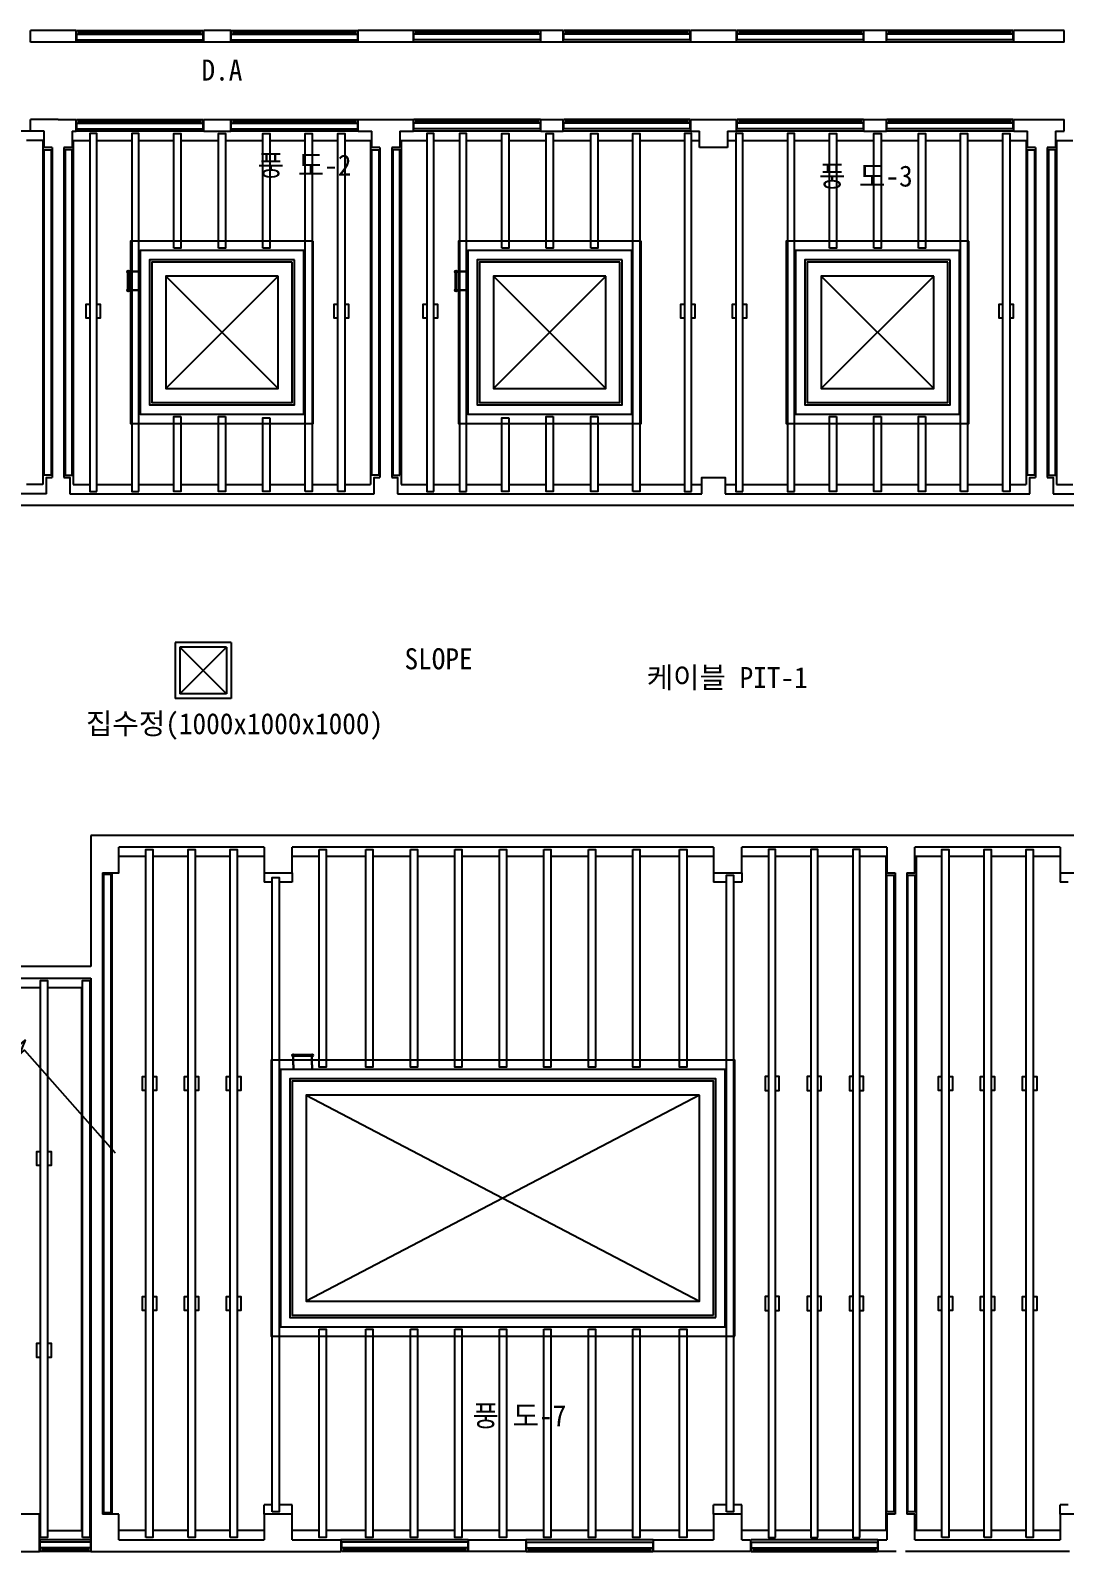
# Model space of a CAD drawing. Header units: millimetres. Extents: x 441907 to 561307, y -193154 to -97320.
# Drawn here: x 498714 to 520799, y -175308 to -142808 of the extents above; entities that cross this region are included whole.
import ezdxf
from ezdxf.enums import TextEntityAlignment as Align

# ---------------------------------------------------------------- set-up
doc = ezdxf.new("R2010")
doc.units = ezdxf.units.MM
doc.layers.add('TZ-BASE', color=253, linetype='Continuous')
doc.styles.get("Standard").update_dxf_attribs({"font": 'GulimChe.ttf'})

msp = doc.modelspace()

# ---------------------------------------------------------------- linework, layer by layer
at = {"layer": 'TZ-BASE'}
for p, q in [((499694.2, -142808.2), (498714.2, -142808.2)), ((498714.2, -143058.2), (498714.2, -142808.2)), ((499694.2, -143058.2), (499694.2, -142808.2)), ((499704.2, -142808.2, 0.3), (502404.2, -142808.2, 0.3)), ((499704.2, -143008.2, 0.3), (499704.2, -142808.2, 0.3)), ((499704.2, -142888.2, 0.3), (502404.2, -142888.2, 0.3)), ((499754.2, -142888.2, 0.3), (499754.2, -142808.2, 0.3)), ((499754.2, -142826.2, 0.3), (502354.2, -142826.2, 0.3)), ((499754.2, -142831.2, 0.3), (502354.2, -142831.2, 0.3)), ((499754.2, -142869.2, 0.3), (502354.2, -142869.2, 0.3)), ((502354.2, -142888.2, 0.3), (502354.2, -142808.2, 0.3)), ((502404.2, -143008.2, 0.3), (502404.2, -142808.2, 0.3)), ((502994.2, -142808.2), (502414.2, -142808.2)), ((502414.2, -143058.2), (502414.2, -142808.2)), ((502994.2, -143058.2), (502994.2, -142808.2)), ((503004.2, -142808.2, 0.3), (505704.2, -142808.2, 0.3)), ((503004.2, -143008.2, 0.3), (503004.2, -142808.2, 0.3)), ((503004.2, -142888.2, 0.3), (505704.2, -142888.2, 0.3)), ((503054.2, -142888.2, 0.3), (503054.2, -142808.2, 0.3)), ((503054.2, -142826.2, 0.3), (505654.2, -142826.2, 0.3)), ((503054.2, -142831.2, 0.3), (505654.2, -142831.2, 0.3)), ((503054.2, -142869.2, 0.3), (505654.2, -142869.2, 0.3)), ((505654.2, -142888.2, 0.3), (505654.2, -142808.2, 0.3)), ((505704.2, -143008.2, 0.3), (505704.2, -142808.2, 0.3)), ((506894.2, -142808.2), (505714.2, -142808.2)), ((505714.2, -143058.2), (505714.2, -142808.2)), ((506894.2, -143058.2), (506894.2, -142808.2)), ((509604.2, -142808.2, 0.3), (506904.2, -142808.2, 0.3)), ((506904.2, -143008.2, 0.3), (506904.2, -142808.2, 0.3)), ((509604.2, -142888.2, 0.3), (506904.2, -142888.2, 0.3)), ((506954.2, -142888.2, 0.3), (506954.2, -142808.2, 0.3)), ((509554.2, -142826.2, 0.3), (506954.2, -142826.2, 0.3)), ((509554.2, -142831.2, 0.3), (506954.2, -142831.2, 0.3)), ((509554.2, -142869.2, 0.3), (506954.2, -142869.2, 0.3)), ((509554.2, -142888.2, 0.3), (509554.2, -142808.2, 0.3)), ((509604.2, -143008.2, 0.3), (509604.2, -142808.2, 0.3)), ((510094.2, -142808.2), (509614.2, -142808.2)), ((509614.2, -143058.2), (509614.2, -142808.2)), ((510094.2, -143058.2), (510094.2, -142808.2)), ((512804.2, -142808.2, 0.3), (510104.2, -142808.2, 0.3)), ((510104.2, -143008.2, 0.3), (510104.2, -142808.2, 0.3)), ((512804.2, -142888.2, 0.3), (510104.2, -142888.2, 0.3)), ((510154.2, -142888.2, 0.3), (510154.2, -142808.2, 0.3)), ((512754.2, -142826.2, 0.3), (510154.2, -142826.2, 0.3)), ((512754.2, -142831.2, 0.3), (510154.2, -142831.2, 0.3)), ((512754.2, -142869.2, 0.3), (510154.2, -142869.2, 0.3)), ((512754.2, -142888.2, 0.3), (512754.2, -142808.2, 0.3)), ((512804.2, -143008.2, 0.3), (512804.2, -142808.2, 0.3)), ((513794.2, -142808.2), (512814.2, -142808.2)), ((512814.2, -143058.2), (512814.2, -142808.2)), ((513794.2, -143058.2), (513794.2, -142808.2)), ((516504.2, -142808.2, 0.3), (513804.2, -142808.2, 0.3)), ((513804.2, -143008.2, 0.3), (513804.2, -142808.2, 0.3)), ((516504.2, -142888.2, 0.3), (513804.2, -142888.2, 0.3)), ((513854.2, -142888.2, 0.3), (513854.2, -142808.2, 0.3)), ((516454.2, -142826.2, 0.3), (513854.2, -142826.2, 0.3)), ((516454.2, -142831.2, 0.3), (513854.2, -142831.2, 0.3)), ((516454.2, -142869.2, 0.3), (513854.2, -142869.2, 0.3)), ((516454.2, -142888.2, 0.3), (516454.2, -142808.2, 0.3)), ((516504.2, -143008.2, 0.3), (516504.2, -142808.2, 0.3)), ((516994.2, -142808.2), (516514.2, -142808.2)), ((516514.2, -143058.2), (516514.2, -142808.2)), ((516994.2, -143058.2), (516994.2, -142808.2)), ((519704.2, -142808.2, 0.3), (517004.2, -142808.2, 0.3)), ((517004.2, -143008.2, 0.3), (517004.2, -142808.2, 0.3)), ((519704.2, -142888.2, 0.3), (517004.2, -142888.2, 0.3)), ((517054.2, -142888.2, 0.3), (517054.2, -142808.2, 0.3)), ((519654.2, -142826.2, 0.3), (517054.2, -142826.2, 0.3)), ((519654.2, -142831.2, 0.3), (517054.2, -142831.2, 0.3)), ((519654.2, -142869.2, 0.3), (517054.2, -142869.2, 0.3)), ((519654.2, -142888.2, 0.3), (519654.2, -142808.2, 0.3)), ((519704.2, -143008.2, 0.3), (519704.2, -142808.2, 0.3)), ((520794.2, -142808.2), (519714.2, -142808.2)), ((519714.2, -143058.2), (519714.2, -142808.2)), ((520794.2, -143058.2), (520794.2, -142808.2)), ((499304.2, -143058.2), (498714.2, -143058.2)), ((499694.2, -143058.2), (499304.2, -143058.2)), ((502414.2, -143058.2), (499694.2, -143058.2)), ((499704.2, -143008.2, 0.3), (502404.2, -143008.2, 0.3)), ((502994.2, -143058.2), (502414.2, -143058.2)), ((505714.2, -143058.2), (502994.2, -143058.2)), ((503004.2, -143008.2, 0.3), (505704.2, -143008.2, 0.3)), ((506304.2, -143058.2), (505714.2, -143058.2)), ((506894.2, -143058.2), (506304.2, -143058.2)), ((509604.2, -143008.2, 0.3), (506904.2, -143008.2, 0.3)), ((509614.2, -143058.2), (506904.2, -143058.2, 0.3)), ((510094.2, -143058.2), (509614.2, -143058.2)), ((512814.2, -143058.2), (510094.2, -143058.2)), ((512804.2, -143008.2, 0.3), (510104.2, -143008.2, 0.3)), ((513794.2, -143058.2), (512814.2, -143058.2)), ((516514.2, -143058.2), (513794.2, -143058.2)), ((516504.2, -143008.2, 0.3), (513804.2, -143008.2, 0.3)), ((516994.2, -143058.2), (516514.2, -143058.2)), ((519704.2, -143008.2, 0.3), (517004.2, -143008.2, 0.3)), ((519714.2, -143058.2), (517004.2, -143058.2, 0.3)), ((520304.2, -143058.2), (519714.2, -143058.2)), ((520794.2, -143058.2), (520304.2, -143058.2)), ((499304.2, -144708.2), (498714.2, -144708.2)), ((498714.2, -144958.2), (498714.2, -144708.2)), ((499304.2, -144708.2), (499694.2, -144708.2)), ((499694.2, -144958.2), (499694.2, -144708.2)), ((499704.2, -144708.2, 0.3), (502404.2, -144708.2, 0.3)), ((499704.2, -144908.2, 0.3), (499704.2, -144708.2, 0.3)), ((499704.2, -144788.2, 0.3), (502404.2, -144788.2, 0.3)), ((499704.2, -144908.2, 0.3), (502404.2, -144908.2, 0.3)), ((499754.2, -144788.2, 0.3), (499754.2, -144708.2, 0.3)), ((499754.2, -144726.2, 0.3), (502354.2, -144726.2, 0.3)), ((499754.2, -144731.2, 0.3), (502354.2, -144731.2, 0.3)), ((499754.2, -144769.2, 0.3), (502354.2, -144769.2, 0.3)), ((502354.2, -144788.2, 0.3), (502354.2, -144708.2, 0.3)), ((502404.2, -144908.2, 0.3), (502404.2, -144708.2, 0.3)), ((502414.2, -144708.2), (502994.2, -144708.2)), ((502414.2, -144958.2), (502414.2, -144708.2)), ((502994.2, -144958.2), (502994.2, -144708.2)), ((503004.2, -144708.2, 0.3), (505704.2, -144708.2, 0.3)), ((503004.2, -144908.2, 0.3), (503004.2, -144708.2, 0.3)), ((503004.2, -144788.2, 0.3), (505704.2, -144788.2, 0.3)), ((503004.2, -144908.2, 0.3), (505704.2, -144908.2, 0.3)), ((503054.2, -144788.2, 0.3), (503054.2, -144708.2, 0.3)), ((503054.2, -144726.2, 0.3), (505654.2, -144726.2, 0.3)), ((503054.2, -144731.2, 0.3), (505654.2, -144731.2, 0.3)), ((503054.2, -144769.2, 0.3), (505654.2, -144769.2, 0.3)), ((505654.2, -144788.2, 0.3), (505654.2, -144708.2, 0.3)), ((505704.2, -144908.2, 0.3), (505704.2, -144708.2, 0.3)), ((505714.2, -144708.2), (506304.2, -144708.2)), ((505714.2, -144958.2), (505714.2, -144708.2)), ((506304.2, -144708.2), (506894.2, -144708.2)), ((506894.2, -144958.2), (506894.2, -144708.2)), ((509604.2, -144708.2, 0.3), (506904.2, -144708.2, 0.3)), ((506904.2, -144908.2, 0.3), (506904.2, -144708.2, 0.3)), ((509604.2, -144788.2, 0.3), (506904.2, -144788.2, 0.3)), ((509604.2, -144908.2, 0.3), (506904.2, -144908.2, 0.3)), ((506954.2, -144788.2, 0.3), (506954.2, -144708.2, 0.3)), ((509554.2, -144726.2, 0.3), (506954.2, -144726.2, 0.3)), ((509554.2, -144731.2, 0.3), (506954.2, -144731.2, 0.3)), ((509554.2, -144769.2, 0.3), (506954.2, -144769.2, 0.3)), ((509554.2, -144788.2, 0.3), (509554.2, -144708.2, 0.3)), ((509604.2, -144908.2, 0.3), (509604.2, -144708.2, 0.3)), ((509614.2, -144708.2), (510094.2, -144708.2)), ((509614.2, -144958.2), (509614.2, -144708.2)), ((510094.2, -144958.2), (510094.2, -144708.2)), ((512804.2, -144708.2, 0.3), (510104.2, -144708.2, 0.3)), ((510104.2, -144908.2, 0.3), (510104.2, -144708.2, 0.3)), ((512804.2, -144788.2, 0.3), (510104.2, -144788.2, 0.3)), ((512804.2, -144908.2, 0.3), (510104.2, -144908.2, 0.3)), ((510154.2, -144788.2, 0.3), (510154.2, -144708.2, 0.3)), ((512754.2, -144726.2, 0.3), (510154.2, -144726.2, 0.3)), ((512754.2, -144731.2, 0.3), (510154.2, -144731.2, 0.3)), ((512754.2, -144769.2, 0.3), (510154.2, -144769.2, 0.3)), ((512754.2, -144788.2, 0.3), (512754.2, -144708.2, 0.3)), ((512804.2, -144908.2, 0.3), (512804.2, -144708.2, 0.3)), ((512814.2, -144708.2), (513794.2, -144708.2)), ((512814.2, -144958.2), (512814.2, -144708.2)), ((513794.2, -144958.2), (513794.2, -144708.2)), ((516504.2, -144708.2, 0.3), (513804.2, -144708.2, 0.3)), ((513804.2, -144908.2, 0.3), (513804.2, -144708.2, 0.3)), ((516504.2, -144788.2, 0.3), (513804.2, -144788.2, 0.3)), ((516504.2, -144908.2, 0.3), (513804.2, -144908.2, 0.3)), ((513854.2, -144788.2, 0.3), (513854.2, -144708.2, 0.3)), ((516454.2, -144726.2, 0.3), (513854.2, -144726.2, 0.3)), ((516454.2, -144731.2, 0.3), (513854.2, -144731.2, 0.3)), ((516454.2, -144769.2, 0.3), (513854.2, -144769.2, 0.3)), ((516454.2, -144788.2, 0.3), (516454.2, -144708.2, 0.3)), ((516504.2, -144908.2, 0.3), (516504.2, -144708.2, 0.3)), ((516514.2, -144708.2), (516994.2, -144708.2)), ((516514.2, -144958.2), (516514.2, -144708.2)), ((516994.2, -144958.2), (516994.2, -144708.2)), ((519704.2, -144708.2, 0.3), (517004.2, -144708.2, 0.3)), ((517004.2, -144908.2, 0.3), (517004.2, -144708.2, 0.3)), ((519704.2, -144788.2, 0.3), (517004.2, -144788.2, 0.3)), ((519704.2, -144908.2, 0.3), (517004.2, -144908.2, 0.3)), ((517054.2, -144788.2, 0.3), (517054.2, -144708.2, 0.3)), ((519654.2, -144726.2, 0.3), (517054.2, -144726.2, 0.3)), ((519654.2, -144731.2, 0.3), (517054.2, -144731.2, 0.3)), ((519654.2, -144769.2, 0.3), (517054.2, -144769.2, 0.3)), ((519654.2, -144788.2, 0.3), (519654.2, -144708.2, 0.3)), ((519704.2, -144908.2, 0.3), (519704.2, -144708.2, 0.3)), ((519714.2, -144708.2), (520304.2, -144708.2)), ((519714.2, -144958.2), (519714.2, -144708.2)), ((520304.2, -144708.2), (520794.2, -144708.2)), ((520604.2, -144708.2), (520794.2, -144708.2)), ((520794.2, -144958.2), (520794.2, -144708.2)), ((498714.2, -144958.2), (495994.2, -144958.2)), ((498979.2, -145158.2), (498629.2, -145158.2)), ((499004.2, -144958.2), (498714.2, -144958.2)), ((498979.2, -145158.2), (498979.2, -152508.2)), ((499004.2, -145308.2), (499004.2, -144958.2)), ((499604.2, -144958.2), (499694.2, -144958.2)), ((499604.2, -144958.2), (499604.2, -145308.2)), ((499629.2, -145158.2), (499629.2, -152508.2)), ((499629.2, -145158.2), (499979.2, -145158.2)), ((502414.2, -144958.2), (499694.2, -144958.2)), ((500129.2, -145158.2), (500879.2, -145158.2)), ((501029.2, -145158.2), (501779.2, -145158.2)), ((501929.2, -145158.2), (502729.2, -145158.2)), ((502414.2, -144958.2), (502994.2, -144958.2)), ((502879.2, -145158.2), (503679.2, -145158.2)), ((505714.2, -144958.2), (502994.2, -144958.2)), ((503829.2, -145158.2), (504579.2, -145158.2)), ((504729.2, -145158.2), (505279.2, -145158.2)), ((505429.2, -145158.2), (506004.2, -145158.2)), ((505714.2, -144958.2), (506004.2, -144958.2)), ((505979.2, -145158.2), (505979.2, -152508.2)), ((506004.2, -145308.2), (506004.2, -144958.2)), ((506604.2, -144958.2), (506894.2, -144958.2)), ((506604.2, -144958.2), (506604.2, -145308.2)), ((506604.2, -145158.2), (507179.2, -145158.2)), ((506629.2, -145158.2), (506629.2, -152508.2)), ((509614.2, -144958.2), (506894.2, -144958.2)), ((507329.2, -145158.2), (507879.2, -145158.2)), ((508029.2, -145158.2), (508779.2, -145158.2)), ((508929.2, -145158.2), (509729.2, -145158.2)), ((509614.2, -144958.2), (510094.2, -144958.2)), ((509879.2, -145158.2), (510679.2, -145158.2)), ((512814.2, -144958.2), (510094.2, -144958.2)), ((510829.2, -145158.2), (511579.2, -145158.2)), ((511729.2, -145158.2), (512679.2, -145158.2)), ((512814.2, -144958.2), (513004.2, -144958.2)), ((512829.2, -145158.2), (513004.2, -145158.2)), ((513004.2, -145308.2), (513004.2, -144958.2)), ((513604.2, -144958.2), (513794.2, -144958.2)), ((513604.2, -144958.2), (513604.2, -145308.2)), ((513604.2, -145158.2), (513779.2, -145158.2)), ((516514.2, -144958.2), (513779.2, -144958.2)), ((513929.2, -145158.2), (514879.2, -145158.2)), ((515029.2, -145158.2), (515779.2, -145158.2)), ((515929.2, -145158.2), (516729.2, -145158.2)), ((516514.2, -144958.2), (516994.2, -144958.2)), ((516879.2, -145158.2), (517679.2, -145158.2)), ((519714.2, -144958.2), (517004.2, -144958.2, 0.3)), ((517829.2, -145158.2), (518579.2, -145158.2)), ((518729.2, -145158.2), (519479.2, -145158.2)), ((519629.2, -145158.2), (519979.2, -145158.2)), ((519714.2, -144958.2), (520004.2, -144958.2)), ((519979.2, -145158.2), (519979.2, -152508.2)), ((520004.2, -145308.2), (520004.2, -144958.2)), ((520604.2, -144958.2), (520794.2, -144958.2)), ((520604.2, -144958.2), (520604.2, -145308.2)), ((520629.2, -145158.2), (520629.2, -152508.2)), ((520629.2, -145158.2), (520979.2, -145158.2)), ((499179.2, -145308.2), (499004.2, -145308.2)), ((499179.2, -145308.2), (499179.2, -152358.2)), ((499429.2, -145308.2), (499429.2, -152358.2)), ((499604.2, -145308.2), (499429.2, -145308.2)), ((506179.2, -145308.2), (506004.2, -145308.2)), ((506179.2, -145308.2), (506179.2, -152358.2)), ((506429.2, -145308.2), (506429.2, -152358.2)), ((506604.2, -145308.2), (506429.2, -145308.2)), ((513604.2, -145308.2), (513004.2, -145308.2)), ((520179.2, -145308.2), (520004.2, -145308.2)), ((520179.2, -145308.2), (520179.2, -152358.2)), ((520429.2, -145308.2), (520429.2, -152358.2)), ((520604.2, -145308.2), (520429.2, -145308.2)), ((500790.7, -148339.5), (500790.7, -147982.8)), ((500815.7, -148339.5), (500815.7, -147982.8)), ((501053.2, -147958.2), (500828, -147958.2)), ((501053.2, -147964.2), (500828, -147964.2)), ((501604.2, -150458.2), (504004.2, -148058.2)), ((504004.2, -150458.2), (501604.2, -148058.2)), ((507790.7, -148339.5), (507790.7, -147982.8)), ((507815.7, -148339.5), (507815.7, -147982.8)), ((508053.2, -147958.2), (507828, -147958.2)), ((508053.2, -147964.2), (507828, -147964.2)), ((508604.2, -150458.2), (511004.2, -148058.2)), ((511004.2, -150458.2), (508604.2, -148058.2)), ((515604.2, -150458.2), (518004.2, -148058.2)), ((518004.2, -150458.2), (515604.2, -148058.2)), ((501053.2, -148358.2), (500828, -148358.2)), ((501053.2, -148364.2), (500828, -148364.2)), ((508053.2, -148358.2), (507828, -148358.2)), ((508053.2, -148364.2), (507828, -148364.2)), ((499054.2, -152708.2), (492554.2, -152708.2)), ((498979.2, -152508.2), (498629.2, -152508.2)), ((499554.2, -152708.2), (506054.2, -152708.2)), ((499629.2, -152508.2), (499979.2, -152508.2)), ((500129.2, -152508.2), (500879.2, -152508.2)), ((501029.2, -152508.2), (501779.2, -152508.2)), ((501929.2, -152508.2), (502729.2, -152508.2)), ((502879.2, -152508.2), (503679.2, -152508.2)), ((503829.2, -152508.2), (504579.2, -152508.2)), ((504729.2, -152508.2), (505279.2, -152508.2)), ((505429.2, -152508.2), (505979.2, -152508.2)), ((506554.2, -152708.2), (513054.2, -152708.2)), ((506629.2, -152508.2), (507179.2, -152508.2)), ((507329.2, -152508.2), (507879.2, -152508.2)), ((508029.2, -152508.2), (508779.2, -152508.2)), ((508929.2, -152508.2), (509729.2, -152508.2)), ((509879.2, -152508.2), (510679.2, -152508.2)), ((510829.2, -152508.2), (511579.2, -152508.2)), ((511729.2, -152508.2), (512679.2, -152508.2)), ((512829.2, -152508.2), (513054.2, -152508.2)), ((513554.2, -152508.2), (513779.2, -152508.2)), ((513554.2, -152708.2), (520054.2, -152708.2)), ((513929.2, -152508.2), (514879.2, -152508.2)), ((515029.2, -152508.2), (515779.2, -152508.2)), ((515929.2, -152508.2), (516729.2, -152508.2)), ((516879.2, -152508.2), (517679.2, -152508.2)), ((517829.2, -152508.2), (518579.2, -152508.2)), ((518729.2, -152508.2), (519479.2, -152508.2)), ((519629.2, -152508.2), (519979.2, -152508.2)), ((520554.2, -152708.2), (527054.2, -152708.2)), ((520629.2, -152508.2), (520979.2, -152508.2)), ((534354.2, -152958.2), (485054.2, -152958.2)), ((501804.2, -155883.2), (501804.2, -157083.2)), ((503004.2, -155883.2), (501804.2, -155883.2)), ((501904.2, -155983.2), (501904.2, -156983.2)), ((502904.2, -155983.2), (501904.2, -155983.2)), ((502904.2, -156983.2), (501904.2, -155983.2)), ((502904.2, -155983.2), (501904.2, -156983.2)), ((502904.2, -155983.2), (502904.2, -156983.2)), ((503004.2, -155883.2), (503004.2, -157083.2)), ((503004.2, -157083.2), (501804.2, -157083.2)), ((502904.2, -156983.2), (501904.2, -156983.2)), ((534354.2, -160008.2), (500004.2, -160008.2)), ((500004.2, -160008.2), (500004.2, -162808.2)), ((503704.2, -160258.2), (500604.2, -160258.2)), ((501179.2, -160458.2), (500604.2, -160458.2)), ((502079.2, -160458.2), (501329.2, -160458.2)), ((502979.2, -160458.2), (502229.2, -160458.2)), ((503704.2, -160458.2), (503129.2, -160458.2)), ((513304.2, -160258.2), (504304.2, -160258.2)), ((504879.2, -160458.2), (504304.2, -160458.2)), ((505879.2, -160458.2), (505029.2, -160458.2)), ((506829.2, -160458.2), (506029.2, -160458.2)), ((507779.2, -160458.2), (506979.2, -160458.2)), ((508729.2, -160458.2), (507929.2, -160458.2)), ((509679.2, -160458.2), (508879.2, -160458.2)), ((510629.2, -160458.2), (509829.2, -160458.2)), ((511579.2, -160458.2), (510779.2, -160458.2)), ((512579.2, -160458.2), (511729.2, -160458.2)), ((513304.2, -160458.2), (512729.2, -160458.2)), ((517004.2, -160258.2), (513904.2, -160258.2)), ((514479.2, -160458.2), (513904.2, -160458.2)), ((515379.2, -160458.2), (514629.2, -160458.2)), ((516279.2, -160458.2), (515529.2, -160458.2)), ((517004.2, -160458.2), (516429.2, -160458.2)), ((516979.2, -160458.2), (516979.2, -174858.2)), ((520704.2, -160258.2), (517604.2, -160258.2)), ((518179.2, -160458.2), (517604.2, -160458.2)), ((517627.2, -160458.2), (517627.2, -174858.2)), ((519079.2, -160458.2), (518329.2, -160458.2)), ((519979.2, -160458.2), (519229.2, -160458.2)), ((520704.2, -160458.2), (520129.2, -160458.2)), ((500254.2, -160808.2), (500254.2, -174508.2)), ((500454.2, -160808.2), (500454.2, -174508.2)), ((503704.2, -160808.2), (503704.2, -161008.2)), ((504304.2, -160808.2), (504304.2, -161008.2)), ((513304.2, -160808.2), (513304.2, -161008.2)), ((513904.2, -160808.2), (513904.2, -161008.2)), ((517179.2, -160808.2), (517179.2, -174508.2)), ((517429.2, -160808.2), (517429.2, -174508.2)), ((520704.2, -160808.2), (520704.2, -161008.2)), ((503879.2, -161008.2), (503704.2, -161008.2)), ((504304.2, -161008.2), (504029.2, -161008.2)), ((513579.2, -161008.2), (513304.2, -161008.2)), ((513904.2, -161008.2), (513729.2, -161008.2)), ((520879.2, -161008.2), (520704.2, -161008.2)), ((500004.2, -162808.2), (478254.2, -162808.2)), ((478254.2, -163058.2), (500004.2, -163058.2)), ((500004.2, -163058.2), (500004.2, -175308.2)), ((498179.2, -163258.2), (498929.2, -163258.2)), ((499079.2, -163258.2), (499804.2, -163258.2)), ((499804.2, -163258.2), (499804.2, -174858.2)), ((504324.5, -164908.2), (504324.5, -164733)), ((504330.5, -164908.2), (504330.5, -164733)), ((504705.9, -164695.7), (504349.2, -164695.7)), ((504705.9, -164720.7), (504349.2, -164720.7)), ((504724.5, -164908.2), (504724.5, -164733)), ((504730.5, -164908.2), (504730.5, -164733)), ((504324.5, -164908.2), (504324.5, -165008.2)), ((504330.5, -164908.2), (504330.5, -165008.2)), ((504724.5, -164908.2), (504724.5, -165008.2)), ((504730.5, -164908.2), (504730.5, -165008.2)), ((504604.2, -165558.2), (513004.2, -169958.2)), ((513004.2, -165558.2), (504604.2, -169958.2)), ((498904.2, -174508.2), (498304.2, -174508.2)), ((498904.2, -175308.2), (498904.2, -174508.2)), ((500604.2, -174508.2), (500254.2, -174508.2)), ((500604.2, -175058.2), (500604.2, -174508.2)), ((503879.2, -174308.2), (503704.2, -174308.2)), ((503704.2, -174508.2), (503704.2, -174308.2)), ((504304.2, -174508.2), (503704.2, -174508.2)), ((503704.2, -174508.2), (503704.2, -175058.2)), ((504304.2, -174308.2), (504029.2, -174308.2)), ((504304.2, -174508.2), (504304.2, -174308.2)), ((504304.2, -175058.2), (504304.2, -174508.2)), ((513579.2, -174308.2), (513304.2, -174308.2)), ((513304.2, -174508.2), (513304.2, -174308.2)), ((513904.2, -174508.2), (513304.2, -174508.2)), ((513304.2, -174508.2), (513304.2, -175058.2)), ((513904.2, -174308.2), (513729.2, -174308.2)), ((513904.2, -174508.2), (513904.2, -174308.2)), ((513904.2, -175058.2), (513904.2, -174508.2)), ((517179.2, -174508.2), (517004.2, -174508.2)), ((517004.2, -174508.2), (517004.2, -175058.2)), ((517604.2, -174508.2), (517429.2, -174508.2)), ((517604.2, -175058.2), (517604.2, -174508.2)), ((520879.2, -174308.2), (520704.2, -174308.2)), ((520704.2, -174508.2), (520704.2, -174308.2)), ((521304.2, -174508.2), (520704.2, -174508.2)), ((520704.2, -174508.2), (520704.2, -175058.2)), ((498904.2, -174858.2), (498929.2, -174858.2)), ((498914.2, -175058.2), (498914.2, -175308.2)), ((499994.2, -175058.2), (498914.2, -175058.2)), ((499994.2, -175108.2), (498914.2, -175108.2)), ((499079.2, -174858.2), (499804.2, -174858.2)), ((499994.2, -175058.2), (499994.2, -175308.2)), ((501179.2, -174858.2), (500604.2, -174858.2)), ((500604.2, -175058.2), (503704.2, -175058.2)), ((502079.2, -174858.2), (501329.2, -174858.2)), ((502979.2, -174858.2), (502229.2, -174858.2)), ((503704.2, -174858.2), (503129.2, -174858.2)), ((504879.2, -174858.2), (504304.2, -174858.2)), ((504304.2, -175058.2), (505344.2, -175058.2)), ((505879.2, -174858.2), (505029.2, -174858.2)), ((505344.2, -175058.2), (505344.2, -175308.2)), ((508064.2, -175058.2), (505344.2, -175058.2)), ((508054.2, -175108.2, 0.3), (505354.2, -175108.2, 0.3)), ((505354.2, -175108.2, 0.3), (505354.2, -175308.2, 0.3)), ((506829.2, -174858.2), (506029.2, -174858.2)), ((507779.2, -174858.2), (506979.2, -174858.2)), ((508729.2, -174858.2), (507929.2, -174858.2)), ((508054.2, -175108.2, 0.3), (508054.2, -175308.2, 0.3)), ((508064.2, -175058.2), (509294.2, -175058.2)), ((508064.2, -175058.2), (508064.2, -175308.2)), ((509679.2, -174858.2), (508879.2, -174858.2)), ((509294.2, -175058.2), (509294.2, -175308.2)), ((512014.2, -175058.2), (509294.2, -175058.2)), ((509304.2, -175108.2, 0.3), (512004.2, -175108.2, 0.3)), ((509304.2, -175108.2, 0.3), (509304.2, -175308.2, 0.3)), ((510629.2, -174858.2), (509829.2, -174858.2)), ((511579.2, -174858.2), (510779.2, -174858.2)), ((512579.2, -174858.2), (511729.2, -174858.2)), ((512004.2, -175108.2, 0.3), (512004.2, -175308.2, 0.3)), ((512014.2, -175058.2), (513304.2, -175058.2)), ((512014.2, -175058.2), (512014.2, -175308.2)), ((513304.2, -174858.2), (512729.2, -174858.2)), ((514479.2, -174858.2), (513904.2, -174858.2)), ((513904.2, -175058.2), (514094.2, -175058.2)), ((514094.2, -175058.2), (514094.2, -175308.2)), ((516814.2, -175058.2), (514104.2, -175058.2, 0.3)), ((514104.2, -175108.2, 0.3), (516804.2, -175108.2, 0.3)), ((514104.2, -175108.2, 0.3), (514104.2, -175308.2, 0.3)), ((515379.2, -174858.2), (514629.2, -174858.2)), ((516279.2, -174858.2), (515529.2, -174858.2)), ((517004.2, -174858.2), (516429.2, -174858.2)), ((516804.2, -175108.2, 0.3), (516804.2, -175308.2, 0.3)), ((516814.2, -175058.2), (517004.2, -175058.2)), ((516814.2, -175058.2), (516814.2, -175308.2)), ((518179.2, -174858.2), (517604.2, -174858.2)), ((517604.2, -175058.2), (520704.2, -175058.2)), ((519079.2, -174858.2), (518329.2, -174858.2)), ((519979.2, -174858.2), (519229.2, -174858.2)), ((520704.2, -174858.2), (520129.2, -174858.2)), ((497864.2, -175308.2), (498904.2, -175308.2)), ((499994.2, -175228.2), (498914.2, -175228.2)), ((499994.2, -175308.2), (498914.2, -175308.2)), ((498964.2, -175228.2), (498964.2, -175308.2)), ((499944.2, -175247.2), (498964.2, -175247.2)), ((499944.2, -175285.2), (498964.2, -175285.2)), ((499944.2, -175290.2), (498964.2, -175290.2)), ((499944.2, -175228.2), (499944.2, -175308.2)), ((500004.2, -175308.2), (505344.2, -175308.2)), ((508054.2, -175228.2, 0.3), (505354.2, -175228.2, 0.3)), ((508054.2, -175308.2, 0.3), (505354.2, -175308.2, 0.3)), ((505404.2, -175228.2, 0.3), (505404.2, -175308.2, 0.3)), ((508004.2, -175247.2, 0.3), (505404.2, -175247.2, 0.3)), ((508004.2, -175285.2, 0.3), (505404.2, -175285.2, 0.3)), ((508004.2, -175290.2, 0.3), (505404.2, -175290.2, 0.3)), ((508004.2, -175228.2, 0.3), (508004.2, -175308.2, 0.3)), ((509294.2, -175308.2), (508064.2, -175308.2)), ((509304.2, -175228.2, 0.3), (512004.2, -175228.2, 0.3)), ((509304.2, -175308.2, 0.3), (512004.2, -175308.2, 0.3)), ((509354.2, -175228.2, 0.3), (509354.2, -175308.2, 0.3)), ((509354.2, -175247.2, 0.3), (511954.2, -175247.2, 0.3)), ((509354.2, -175285.2, 0.3), (511954.2, -175285.2, 0.3)), ((509354.2, -175290.2, 0.3), (511954.2, -175290.2, 0.3)), ((511954.2, -175228.2, 0.3), (511954.2, -175308.2, 0.3)), ((514094.2, -175308.2), (512014.2, -175308.2)), ((514104.2, -175228.2, 0.3), (516804.2, -175228.2, 0.3)), ((514104.2, -175308.2, 0.3), (516804.2, -175308.2, 0.3)), ((514154.2, -175228.2, 0.3), (514154.2, -175308.2, 0.3)), ((514154.2, -175247.2, 0.3), (516754.2, -175247.2, 0.3)), ((514154.2, -175285.2, 0.3), (516754.2, -175285.2, 0.3)), ((514154.2, -175290.2, 0.3), (516754.2, -175290.2, 0.3)), ((516754.2, -175228.2, 0.3), (516754.2, -175308.2, 0.3)), ((517204.2, -175308.2), (516814.2, -175308.2)), ((520904.2, -175308.2), (517404.2, -175308.2))]:
    msp.add_line(p, q, dxfattribs=at)
for points in [[(500129.2, -152658.2), (500129.2, -145008.2), (499979.2, -145008.2), (499979.2, -152658.2), (500129.2, -152658.2)], [(501029.2, -152658.2), (501029.2, -145008.2), (500879.2, -145008.2), (500879.2, -152658.2), (501029.2, -152658.2)], [(504579.2, -152658.2), (504579.2, -145008.2), (504729.2, -145008.2), (504729.2, -152658.2), (504579.2, -152658.2)], [(505279.2, -152658.2), (505279.2, -145008.2), (505429.2, -145008.2), (505429.2, -152658.2), (505279.2, -152658.2)], [(507329.2, -152658.2), (507329.2, -145008.2), (507179.2, -145008.2), (507179.2, -152658.2), (507329.2, -152658.2)], [(508029.2, -152658.2), (508029.2, -145008.2), (507879.2, -145008.2), (507879.2, -152658.2), (508029.2, -152658.2)], [(511579.2, -152658.2), (511579.2, -145008.2), (511729.2, -145008.2), (511729.2, -152658.2), (511579.2, -152658.2)], [(512829.2, -152658.2), (512829.2, -145008.2), (512679.2, -145008.2), (512679.2, -152658.2), (512829.2, -152658.2)], [(513929.2, -152658.2), (513929.2, -145008.2), (513779.2, -145008.2), (513779.2, -152658.2), (513929.2, -152658.2)], [(515029.2, -152658.2), (515029.2, -145008.2), (514879.2, -145008.2), (514879.2, -152658.2), (515029.2, -152658.2)], [(518579.2, -152658.2), (518579.2, -145008.2), (518729.2, -145008.2), (518729.2, -152658.2), (518579.2, -152658.2)], [(519479.2, -152658.2), (519479.2, -145008.2), (519629.2, -145008.2), (519629.2, -152658.2), (519479.2, -152658.2)], [(499004.2, -152308.2), (499004.2, -145358.2), (499154.2, -145358.2), (499154.2, -152308.2), (499004.2, -152308.2)], [(499604.2, -152308.2), (499604.2, -145358.2), (499454.2, -145358.2), (499454.2, -152308.2), (499604.2, -152308.2)], [(506004.2, -152308.2), (506004.2, -145358.2), (506154.2, -145358.2), (506154.2, -152308.2), (506004.2, -152308.2)], [(506604.2, -152308.2), (506604.2, -145358.2), (506454.2, -145358.2), (506454.2, -152308.2), (506604.2, -152308.2)], [(520004.2, -152308.2), (520004.2, -145358.2), (520154.2, -145358.2), (520154.2, -152308.2), (520004.2, -152308.2)], [(520604.2, -152308.2), (520604.2, -145358.2), (520454.2, -145358.2), (520454.2, -152308.2), (520604.2, -152308.2)], [(504754.2, -147308.2), (500854.2, -147308.2), (500854.2, -151208.2), (504754.2, -151208.2)], [(504554.2, -147508.2), (501054.2, -147508.2), (501054.2, -151008.2), (504554.2, -151008.2)], [(511754.2, -147308.2), (507854.2, -147308.2), (507854.2, -151208.2), (511754.2, -151208.2)], [(511554.2, -147508.2), (508054.2, -147508.2), (508054.2, -151008.2), (511554.2, -151008.2)], [(518754.2, -147308.2), (514854.2, -147308.2), (514854.2, -151208.2), (518754.2, -151208.2)], [(518554.2, -147508.2), (515054.2, -147508.2), (515054.2, -151008.2), (518554.2, -151008.2)], [(504354.2, -147708.2), (501254.2, -147708.2), (501254.2, -150808.2), (504354.2, -150808.2)], [(504304.2, -147758.2), (501304.2, -147758.2), (501304.2, -150758.2), (504304.2, -150758.2)], [(511354.2, -147708.2), (508254.2, -147708.2), (508254.2, -150808.2), (511354.2, -150808.2)], [(511304.2, -147758.2), (508304.2, -147758.2), (508304.2, -150758.2), (511304.2, -150758.2)], [(518354.2, -147708.2), (515254.2, -147708.2), (515254.2, -150808.2), (518354.2, -150808.2)], [(518304.2, -147758.2), (515304.2, -147758.2), (515304.2, -150758.2), (518304.2, -150758.2)], [(504004.2, -148058.2), (501604.2, -148058.2), (501604.2, -150458.2), (504004.2, -150458.2)], [(511004.2, -148058.2), (508604.2, -148058.2), (508604.2, -150458.2), (511004.2, -150458.2)], [(518004.2, -148058.2), (515604.2, -148058.2), (515604.2, -150458.2), (518004.2, -150458.2)], [(501179.2, -175008.2), (501179.2, -160308.2), (501329.2, -160308.2), (501329.2, -175008.2), (501179.2, -175008.2)], [(502079.2, -175008.2), (502079.2, -160308.2), (502229.2, -160308.2), (502229.2, -175008.2), (502079.2, -175008.2)], [(502979.2, -175008.2), (502979.2, -160308.2), (503129.2, -160308.2), (503129.2, -175008.2), (502979.2, -175008.2)], [(514629.2, -175008.2), (514629.2, -160308.2), (514479.2, -160308.2), (514479.2, -175008.2), (514629.2, -175008.2)], [(515529.2, -175008.2), (515529.2, -160308.2), (515379.2, -160308.2), (515379.2, -175008.2), (515529.2, -175008.2)], [(516429.2, -175008.2), (516429.2, -160308.2), (516279.2, -160308.2), (516279.2, -175008.2), (516429.2, -175008.2)], [(518179.2, -175008.2), (518179.2, -160308.2), (518329.2, -160308.2), (518329.2, -175008.2), (518179.2, -175008.2)], [(519079.2, -175008.2), (519079.2, -160308.2), (519229.2, -160308.2), (519229.2, -175008.2), (519079.2, -175008.2)], [(519979.2, -175008.2), (519979.2, -160308.2), (520129.2, -160308.2), (520129.2, -175008.2), (519979.2, -175008.2)], [(500279.2, -174483.2), (500279.2, -160833.2), (500429.2, -160833.2), (500429.2, -174483.2), (500279.2, -174483.2)], [(513579.2, -174458.2), (513579.2, -160858.2), (513729.2, -160858.2), (513729.2, -174458.2), (513579.2, -174458.2)], [(517004.2, -174458.2), (517004.2, -160858.2), (517154.2, -160858.2), (517154.2, -174458.2), (517004.2, -174458.2)], [(517454.2, -174458.2), (517454.2, -160858.2), (517604.2, -160858.2), (517604.2, -174458.2), (517454.2, -174458.2)], [(503879.2, -174458.2), (503879.2, -160908.2), (504029.2, -160908.2), (504029.2, -174458.2), (503879.2, -174458.2)], [(498929.2, -175008.2), (498929.2, -163108.2), (499079.2, -163108.2), (499079.2, -175008.2), (498929.2, -175008.2)], [(499829.2, -175008.2), (499829.2, -163108.2), (499979.2, -163108.2), (499979.2, -175008.2), (499829.2, -175008.2)], [(513754.2, -170708.2), (513754.2, -164808.2), (503854.2, -164808.2), (503854.2, -170708.2)], [(513554.2, -170508.2), (513554.2, -165008.2), (504054.2, -165008.2), (504054.2, -170508.2)], [(513354.2, -170308.2), (513354.2, -165208.2), (504254.2, -165208.2), (504254.2, -170308.2)], [(513304.2, -170258.2), (513304.2, -165258.2), (504304.2, -165258.2), (504304.2, -170258.2)], [(513004.2, -165558.2), (504604.2, -165558.2), (504604.2, -169958.2), (513004.2, -169958.2)]]:
    msp.add_lwpolyline(points, close=True, dxfattribs=at)
for points in [[(501779.2, -147458.2), (501779.2, -145008.2), (501929.2, -145008.2), (501929.2, -147458.2), (501779.2, -147458.2)], [(502729.2, -147458.2), (502729.2, -145008.2), (502879.2, -145008.2), (502879.2, -147458.2), (502729.2, -147458.2)], [(503679.2, -147458.2), (503679.2, -145008.2), (503829.2, -145008.2), (503829.2, -147458.2), (503679.2, -147458.2)], [(508779.2, -147458.2), (508779.2, -145008.2), (508929.2, -145008.2), (508929.2, -147458.2), (508779.2, -147458.2)], [(509729.2, -147458.2), (509729.2, -145008.2), (509879.2, -145008.2), (509879.2, -147458.2), (509729.2, -147458.2)], [(510679.2, -147458.2), (510679.2, -145008.2), (510829.2, -145008.2), (510829.2, -147458.2), (510679.2, -147458.2)], [(515779.2, -147458.2), (515779.2, -145008.2), (515929.2, -145008.2), (515929.2, -147458.2), (515779.2, -147458.2)], [(516729.2, -147458.2), (516729.2, -145008.2), (516879.2, -145008.2), (516879.2, -147458.2), (516729.2, -147458.2)], [(517679.2, -147458.2), (517679.2, -145008.2), (517829.2, -145008.2), (517829.2, -147458.2), (517679.2, -147458.2)], [(499979.2, -148958.2), (499904.2, -148958.2), (499904.2, -148658.2), (499979.2, -148658.2)], [(500129.2, -148658.2), (500204.2, -148658.2), (500204.2, -148958.2), (500129.2, -148958.2)], [(505279.2, -148958.2), (505204.2, -148958.2), (505204.2, -148658.2), (505279.2, -148658.2)], [(505429.2, -148658.2), (505504.2, -148658.2), (505504.2, -148958.2), (505429.2, -148958.2)], [(507179.2, -148958.2), (507104.2, -148958.2), (507104.2, -148658.2), (507179.2, -148658.2)], [(507329.2, -148658.2), (507404.2, -148658.2), (507404.2, -148958.2), (507329.2, -148958.2)], [(512679.2, -148958.2), (512604.2, -148958.2), (512604.2, -148658.2), (512679.2, -148658.2)], [(512829.2, -148658.2), (512904.2, -148658.2), (512904.2, -148958.2), (512829.2, -148958.2)], [(513779.2, -148958.2), (513704.2, -148958.2), (513704.2, -148658.2), (513779.2, -148658.2)], [(513929.2, -148658.2), (514004.2, -148658.2), (514004.2, -148958.2), (513929.2, -148958.2)], [(519479.2, -148958.2), (519404.2, -148958.2), (519404.2, -148658.2), (519479.2, -148658.2)], [(519629.2, -148658.2), (519704.2, -148658.2), (519704.2, -148958.2), (519629.2, -148958.2)], [(501929.2, -151058.2), (501929.2, -152658.2), (501779.2, -152658.2), (501779.2, -151058.2), (501929.2, -151058.2)], [(502879.2, -151058.2), (502879.2, -152658.2), (502729.2, -152658.2), (502729.2, -151058.2), (502879.2, -151058.2)], [(503829.2, -151082.3), (503829.2, -152658.2), (503679.2, -152658.2), (503679.2, -151082.3), (503829.2, -151082.3)], [(508929.2, -151082.3), (508929.2, -152658.2), (508779.2, -152658.2), (508779.2, -151082.3), (508929.2, -151082.3)], [(509879.2, -151058.2), (509879.2, -152658.2), (509729.2, -152658.2), (509729.2, -151058.2), (509879.2, -151058.2)], [(510829.2, -151058.2), (510829.2, -152658.2), (510679.2, -152658.2), (510679.2, -151058.2), (510829.2, -151058.2)], [(515929.2, -151058.2), (515929.2, -152658.2), (515779.2, -152658.2), (515779.2, -151058.2), (515929.2, -151058.2)], [(516879.2, -151058.2), (516879.2, -152658.2), (516729.2, -152658.2), (516729.2, -151058.2), (516879.2, -151058.2)], [(517829.2, -151058.2), (517829.2, -152658.2), (517679.2, -152658.2), (517679.2, -151058.2), (517829.2, -151058.2)], [(499054.2, -152708.2), (499054.2, -152358.2), (499179.2, -152358.2)], [(499429.2, -152358.2), (499554.2, -152358.2), (499554.2, -152708.2)], [(506054.2, -152708.2), (506054.2, -152358.2), (506179.2, -152358.2)], [(506429.2, -152358.2), (506554.2, -152358.2), (506554.2, -152708.2)], [(513054.2, -152708.2), (513054.2, -152358.2), (513554.2, -152358.2), (513554.2, -152708.2)], [(520054.2, -152708.2), (520054.2, -152358.2), (520179.2, -152358.2)], [(520429.2, -152358.2), (520554.2, -152358.2), (520554.2, -152708.2)], [(500254.2, -160808.2), (500604.2, -160808.2), (500604.2, -160258.2)], [(503704.2, -160258.2), (503704.2, -160808.2), (504304.2, -160808.2), (504304.2, -160258.2)], [(504879.2, -160308.2), (505029.2, -160308.2), (505029.2, -164958.2), (504879.2, -164958.2), (504879.2, -160308.2)], [(505879.2, -160308.2), (506029.2, -160308.2), (506029.2, -164958.2), (505879.2, -164958.2), (505879.2, -160308.2)], [(506829.2, -160308.2), (506979.2, -160308.2), (506979.2, -164958.2), (506829.2, -164958.2), (506829.2, -160308.2)], [(507779.2, -160308.2), (507929.2, -160308.2), (507929.2, -164958.2), (507779.2, -164958.2), (507779.2, -160308.2)], [(508729.2, -160308.2), (508879.2, -160308.2), (508879.2, -164958.2), (508729.2, -164958.2), (508729.2, -160308.2)], [(509679.2, -160308.2), (509829.2, -160308.2), (509829.2, -164958.2), (509679.2, -164958.2), (509679.2, -160308.2)], [(510629.2, -160308.2), (510779.2, -160308.2), (510779.2, -164958.2), (510629.2, -164958.2), (510629.2, -160308.2)], [(511579.2, -160308.2), (511729.2, -160308.2), (511729.2, -164958.2), (511579.2, -164958.2), (511579.2, -160308.2)], [(512579.2, -160308.2), (512729.2, -160308.2), (512729.2, -164958.2), (512579.2, -164958.2), (512579.2, -160308.2)], [(513304.2, -160258.2), (513304.2, -160808.2), (513904.2, -160808.2), (513904.2, -160258.2)], [(517004.2, -160258.2), (517004.2, -160808.2), (517179.2, -160808.2)], [(517429.2, -160808.2), (517604.2, -160808.2), (517604.2, -160258.2)], [(520704.2, -160258.2), (520704.2, -160808.2), (521304.2, -160808.2), (521304.2, -160258.2)], [(496550, -162291.4), (498485.8, -164484.2), (498598.3, -164384.9), (498472.6, -164695.9), (498585.1, -164596.6), (500520.9, -166789.4)], [(501179.2, -165458.2), (501104.2, -165458.2), (501104.2, -165158.2), (501179.2, -165158.2)], [(501329.2, -165158.2), (501404.2, -165158.2), (501404.2, -165458.2), (501329.2, -165458.2)], [(502079.2, -165458.2), (502004.2, -165458.2), (502004.2, -165158.2), (502079.2, -165158.2)], [(502229.2, -165158.2), (502304.2, -165158.2), (502304.2, -165458.2), (502229.2, -165458.2)], [(502979.2, -165458.2), (502904.2, -165458.2), (502904.2, -165158.2), (502979.2, -165158.2)], [(503129.2, -165158.2), (503204.2, -165158.2), (503204.2, -165458.2), (503129.2, -165458.2)], [(514479.2, -165158.2), (514404.2, -165158.2), (514404.2, -165458.2), (514479.2, -165458.2)], [(514629.2, -165458.2), (514704.2, -165458.2), (514704.2, -165158.2), (514629.2, -165158.2)], [(515379.2, -165158.2), (515304.2, -165158.2), (515304.2, -165458.2), (515379.2, -165458.2)], [(515529.2, -165458.2), (515604.2, -165458.2), (515604.2, -165158.2), (515529.2, -165158.2)], [(516279.2, -165158.2), (516204.2, -165158.2), (516204.2, -165458.2), (516279.2, -165458.2)], [(516429.2, -165458.2), (516504.2, -165458.2), (516504.2, -165158.2), (516429.2, -165158.2)], [(518179.2, -165458.2), (518104.2, -165458.2), (518104.2, -165158.2), (518179.2, -165158.2)], [(518329.2, -165158.2), (518404.2, -165158.2), (518404.2, -165458.2), (518329.2, -165458.2)], [(519079.2, -165458.2), (519004.2, -165458.2), (519004.2, -165158.2), (519079.2, -165158.2)], [(519229.2, -165158.2), (519304.2, -165158.2), (519304.2, -165458.2), (519229.2, -165458.2)], [(519979.2, -165458.2), (519904.2, -165458.2), (519904.2, -165158.2), (519979.2, -165158.2)], [(520129.2, -165158.2), (520204.2, -165158.2), (520204.2, -165458.2), (520129.2, -165458.2)], [(498929.2, -167058.2), (498854.2, -167058.2), (498854.2, -166758.2), (498929.2, -166758.2)], [(499079.2, -166758.2), (499154.2, -166758.2), (499154.2, -167058.2), (499079.2, -167058.2)], [(501179.2, -170158.2), (501104.2, -170158.2), (501104.2, -169858.2), (501179.2, -169858.2)], [(501329.2, -169858.2), (501404.2, -169858.2), (501404.2, -170158.2), (501329.2, -170158.2)], [(502079.2, -170158.2), (502004.2, -170158.2), (502004.2, -169858.2), (502079.2, -169858.2)], [(502229.2, -169858.2), (502304.2, -169858.2), (502304.2, -170158.2), (502229.2, -170158.2)], [(502979.2, -170158.2), (502904.2, -170158.2), (502904.2, -169858.2), (502979.2, -169858.2)], [(503129.2, -169858.2), (503204.2, -169858.2), (503204.2, -170158.2), (503129.2, -170158.2)], [(514479.2, -169858.2), (514404.2, -169858.2), (514404.2, -170158.2), (514479.2, -170158.2)], [(514629.2, -170158.2), (514704.2, -170158.2), (514704.2, -169858.2), (514629.2, -169858.2)], [(515379.2, -169858.2), (515304.2, -169858.2), (515304.2, -170158.2), (515379.2, -170158.2)], [(515529.2, -170158.2), (515604.2, -170158.2), (515604.2, -169858.2), (515529.2, -169858.2)], [(516279.2, -169858.2), (516204.2, -169858.2), (516204.2, -170158.2), (516279.2, -170158.2)], [(516429.2, -170158.2), (516504.2, -170158.2), (516504.2, -169858.2), (516429.2, -169858.2)], [(518179.2, -170158.2), (518104.2, -170158.2), (518104.2, -169858.2), (518179.2, -169858.2)], [(518329.2, -169858.2), (518404.2, -169858.2), (518404.2, -170158.2), (518329.2, -170158.2)], [(519079.2, -170158.2), (519004.2, -170158.2), (519004.2, -169858.2), (519079.2, -169858.2)], [(519229.2, -169858.2), (519304.2, -169858.2), (519304.2, -170158.2), (519229.2, -170158.2)], [(519979.2, -170158.2), (519904.2, -170158.2), (519904.2, -169858.2), (519979.2, -169858.2)], [(520129.2, -169858.2), (520204.2, -169858.2), (520204.2, -170158.2), (520129.2, -170158.2)], [(504879.2, -170558.2), (505029.2, -170558.2), (505029.2, -175008.2), (504879.2, -175008.2), (504879.2, -170558.2)], [(505879.2, -170558.2), (506029.2, -170558.2), (506029.2, -175008.2), (505879.2, -175008.2), (505879.2, -170558.2)], [(506829.2, -170558.2), (506979.2, -170558.2), (506979.2, -175008.2), (506829.2, -175008.2), (506829.2, -170558.2)], [(507779.2, -170558.2), (507929.2, -170558.2), (507929.2, -175008.2), (507779.2, -175008.2), (507779.2, -170558.2)], [(508729.2, -170558.2), (508879.2, -170558.2), (508879.2, -175008.2), (508729.2, -175008.2), (508729.2, -170558.2)], [(509679.2, -170558.2), (509829.2, -170558.2), (509829.2, -175008.2), (509679.2, -175008.2), (509679.2, -170558.2)], [(510629.2, -170558.2), (510779.2, -170558.2), (510779.2, -175008.2), (510629.2, -175008.2), (510629.2, -170558.2)], [(511579.2, -170558.2), (511729.2, -170558.2), (511729.2, -175008.2), (511579.2, -175008.2), (511579.2, -170558.2)], [(512579.2, -170558.2), (512729.2, -170558.2), (512729.2, -175008.2), (512579.2, -175008.2), (512579.2, -170558.2)], [(498929.2, -171158.2), (498854.2, -171158.2), (498854.2, -170858.2), (498929.2, -170858.2)], [(499079.2, -170858.2), (499154.2, -170858.2), (499154.2, -171158.2), (499079.2, -171158.2)]]:
    msp.add_lwpolyline(points, dxfattribs=at)
for centre in [(500803.2, -147961.2), (507803.2, -147961.2), (500803.2, -148361.2), (507803.2, -148361.2), (504327.5, -164708.2), (504727.5, -164708.2)]:
    msp.add_circle(centre, 25, dxfattribs=at)

# ---------------------------------------------------------------- texts
msp.add_text('D.A', height=450, dxfattribs=at).set_placement((502804.2, -143658.2), align=Align.MIDDLE)
for s, p in [('풍 도-2', (504569, -145912.2)), ('풍 도-3', (516555.2, -146144.2)), ('케이블 PIT-1', (513594.1, -156858.3)), ('풍 도-7', (509156.5, -172629.9))]:
    msp.add_text(s, height=450, dxfattribs=at).set_placement(p, align=Align.CENTER)
msp.add_text('SLOPE', height=450, dxfattribs=at).set_placement((506703.5, -156233.7, -0.3), align=Align.MIDDLE_LEFT)
msp.add_text('집수정(1000x1000x1000)', height=450, dxfattribs=at).set_placement((499899.6, -157844.4))

doc.saveas('drawing.dxf')
